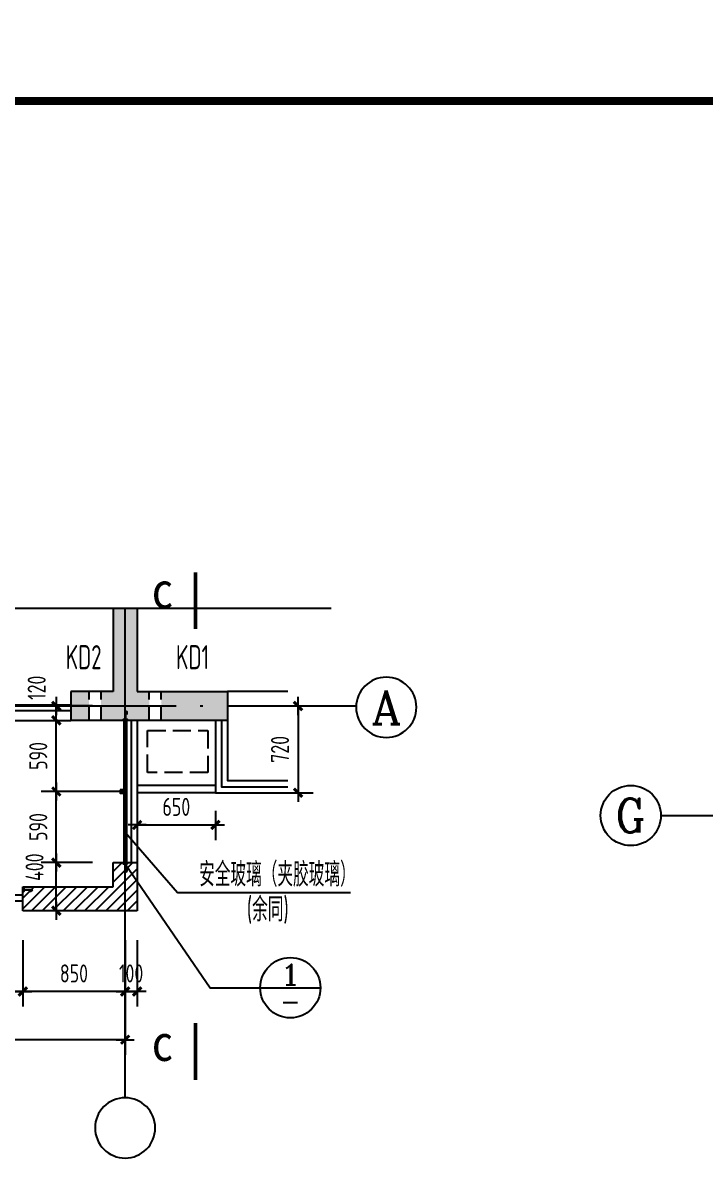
# Model space of a CAD drawing. Extents: x -726032 to 135930, y -151624 to 587044.
# Drawn here: x -119241 to -107909, y 367370 to 386256 of the extents above; entities that cross this region are included whole.
import ezdxf
from ezdxf.enums import TextEntityAlignment as Align

# ---------------------------------------------------------------- set-up
doc = ezdxf.new("R2010")
doc.units = 0
doc.header["$LTSCALE"] = 1000
doc.header["$MEASUREMENT"] = 0
doc.linetypes.add('DASH', pattern=[0.35, 0.25, -0.1])
doc.linetypes.add('DOTE', pattern=[2.42, 2, -0.2, 0.02, -0.2])
doc.layers.get('0').update_dxf_attribs({"linetype": 'CONTINUOUS'})
doc.layers.get('DEFPOINTS').update_dxf_attribs({"color": 1, "linetype": 'CONTINUOUS'})
for name, color, linetype in [('AXIS', 245, 'CONTINUOUS'), ('AXIS_TEXT', 7, 'CONTINUOUS'), ('DOTE', 8, 'DOTE'), ('GROUND', 45, 'CONTINUOUS'), ('PUB_DIM', 245, 'CONTINUOUS'), ('PUB_TEXT', 142, 'CONTINUOUS'), ('PUB_TITLE', 1, 'CONTINUOUS'), ('WALL', 255, 'CONTINUOUS'), ('WINDOW', 155, 'CONTINUOUS'), ('填充', 207, 'CONTINUOUS'), ('引线', 213, 'CONTINUOUS'), ('排水', 245, 'CONTINUOUS'), ('栏杆', 126, 'CONTINUOUS'), ('看线', 86, 'CONTINUOUS'), ('空调', 245, 'CONTINUOUS'), ('辅助线', 246, 'CONTINUOUS')]:
    doc.layers.add(name, color=color, linetype=linetype)
doc.styles.add('-宋体', font='SimSun.ttf', dxfattribs={"width": 0.8})
doc.styles.add('_HZTXT', font='isocp.shx', dxfattribs={"width": 0.8, "bigfont": 'hztxt.shx'})
doc.styles.add('COMP', font='COMPLEX', dxfattribs={"bigfont": 'hztxt'})
doc.styles.add('COMPLEX', font='COMPLEX')
doc.styles.add('DIM_FONT', font='isocp.shx', dxfattribs={"width": 0.8})
doc.dimstyles.new('DIMA20', dxfattribs={"dimscale": 0.2, "dimtxt": 300, "dimasz": 1, "dimexe": 250, "dimexo": 300, "dimgap": 150, "dimtad": 1, "dimdec": 0, "dimzin": 0, "dimdsep": 46, "dimtxsty": 'DIM_FONT', "dimblk": '_DIMX', "dimcen": 0.09, "dimse1": 1, "dimclrt": 142, "dimadec": 0, "dimazin": 0, "dimtfac": 1, "dimtdec": 0, "dimtix": 1, "dimtmove": 2, "dimatfit": 3, "dimldrblk": '_DIMX', "dimfxl": 1, "dimtolj": 1, "dimtzin": 0, "dimarcsym": 0})
doc.dimstyles.new('DIMB20', dxfattribs={"dimscale": 0.2, "dimtxt": 300, "dimasz": 1, "dimexe": 250, "dimexo": 300, "dimgap": 150, "dimtad": 1, "dimdec": 0, "dimzin": 0, "dimdsep": 46, "dimtxsty": 'DIM_FONT', "dimblk": '_DIMX', "dimcen": 0.09, "dimse2": 1, "dimclrt": 142, "dimadec": 0, "dimazin": 0, "dimtfac": 1, "dimtdec": 0, "dimtix": 1, "dimtmove": 2, "dimatfit": 3, "dimldrblk": '_DIMX', "dimfxl": 1, "dimtolj": 1, "dimtzin": 0, "dimarcsym": 0})
doc.dimstyles.new('DIMN20', dxfattribs={"dimscale": 0.2, "dimtxt": 300, "dimasz": 1, "dimexe": 250, "dimexo": 300, "dimgap": 150, "dimtad": 1, "dimdec": 0, "dimzin": 0, "dimdsep": 46, "dimtxsty": 'DIM_FONT', "dimblk": '_DIMX', "dimcen": 0.09, "dimclrt": 142, "dimadec": 0, "dimazin": 0, "dimtfac": 1, "dimtdec": 0, "dimtix": 1, "dimtmove": 2, "dimatfit": 3, "dimldrblk": '_DIMX', "dimfxl": 1, "dimtolj": 1, "dimtzin": 0, "dimarcsym": 0})

# ---------------------------------------------------------------- blocks, each defined once
blk = doc.blocks.new('_DIMX')
blk.add_line((-150, 0), (150, 0))
at = {"const_width": 50}
blk.add_lwpolyline([(-70, -70), (70, 70)], dxfattribs=at)
blk = doc.blocks.new('*D4024')
at = {"color": 0, "linetype": 'ByBlock', "transparency": 16777216}
for p, q in [((76096.7, -150084), (76391.2, -150084)), ((76266.2, -150084.5), (76266.2, -150803.5)), ((76096.7, -150804), (76391.2, -150804))]:
    blk.add_line(p, q, dxfattribs=at)
at = {"layer": 'DEFPOINTS', "color": 0, "linetype": 'ByBlock', "transparency": 16777216}
for p in [(75946.7, -150084), (75946.7, -150804), (76266.2, -150804)]:
    blk.add_point(p, dxfattribs=at)
at = {"color": 0, "linetype": 'ByBlock', "transparency": 16777216, "xscale": 0.5, "yscale": 0.5, "zscale": 0.5}
for p, rotation in [((76266.2, -150084), 90), ((76266.2, -150804), 270)]:
    blk.add_blockref('_DIMX', p, dxfattribs=dict(at, rotation=rotation))
at = {"color": 142, "linetype": 'ByBlock', "transparency": 16777216, "insert": (76116.2, -150444), "char_height": 150, "attachment_point": 5, "rotation": 90, "style": 'DIM_FONT'}
blk.add_mtext('\\A1;720', dxfattribs=at)
blk = doc.blocks.new('_INDEX')
blk.add_line((-0.5, 0), (0.5, 0))
blk.add_circle((0, 0), 0.5)
at = {"style": 'COMP'}
for tag, width, p, p2 in [('1', 2.333333, (-0.17, 0.05), (0.17, 0.05)), ('-', 1.166667, (-0.17, -0.39), (0.17, -0.39))]:
    blk.add_attdef(tag, text='', height=0.34, dxfattribs=dict(at, width=width)).set_placement(p, p2, align=Align.FIT)
blk = doc.blocks.new('*D4025')
at = {"color": 0, "linetype": 'ByBlock', "transparency": 16777216}
for p, q in [((74930.4, -150954), (74930.4, -151196.7)), ((75580.4, -150954), (75580.4, -151196.7)), ((74930.9, -151071.7), (75579.9, -151071.7))]:
    blk.add_line(p, q, dxfattribs=at)
at = {"layer": 'DEFPOINTS', "color": 0, "linetype": 'ByBlock', "transparency": 16777216}
for p in [(74930.4, -150804), (75580.4, -150804), (75580.4, -151071.7)]:
    blk.add_point(p, dxfattribs=at)
at = {"color": 0, "linetype": 'ByBlock', "transparency": 16777216, "xscale": 0.5, "yscale": 0.5, "zscale": 0.5, "rotation": 180}
blk.add_blockref('_DIMX', (74930.4, -151071.7), dxfattribs=at)
at = {"color": 0, "linetype": 'ByBlock', "transparency": 16777216, "xscale": 0.5, "yscale": 0.5, "zscale": 0.5}
blk.add_blockref('_DIMX', (75580.4, -151071.7), dxfattribs=at)
at = {"color": 142, "linetype": 'ByBlock', "transparency": 16777216, "insert": (75255.4, -150921.7), "char_height": 150, "attachment_point": 5, "style": 'DIM_FONT'}
blk.add_mtext('\\A1;650', dxfattribs=at)
blk = doc.blocks.new('*D4016')
at = {"color": 0, "linetype": 'ByBlock', "transparency": 16777216}
for p, q in [((74558.3, -150084), (74134.1, -150084)), ((74259.1, -150083.5), (74259.1, -150083)), ((74259.1, -150204), (74259.1, -150084)), ((74259.1, -150204), (74259.1, -150084)), ((74259.1, -150204.5), (74259.1, -150205))]:
    blk.add_line(p, q, dxfattribs=at)
at = {"layer": 'DEFPOINTS', "color": 0, "linetype": 'ByBlock', "transparency": 16777216}
for p in [(74259.1, -150084), (74708.3, -150084), (74708.3, -150204)]:
    blk.add_point(p, dxfattribs=at)
at = {"color": 0, "linetype": 'ByBlock', "transparency": 16777216, "xscale": 0.5, "yscale": 0.5, "zscale": 0.5}
for p, rotation in [((74259.1, -150084), 270), ((74259.1, -150204), 90)]:
    blk.add_blockref('_DIMX', p, dxfattribs=dict(at, rotation=rotation))
at = {"color": 142, "linetype": 'ByBlock', "transparency": 16777216, "insert": (74096, -149932.7), "char_height": 150, "attachment_point": 5, "rotation": 90, "style": 'DIM_FONT'}
blk.add_mtext('\\A1;120', dxfattribs=at)
blk = doc.blocks.new('A$C798A3361')
at = {"layer": '栏杆'}
h = blk.add_hatch(dxfattribs=at)
h.set_pattern_fill('ANSI32', color=256, scale=25, angle=90, style=0)
h.set_pattern_definition([(225, (-63980.5715, 151772.9815), (-6.6291261, 6.6291261), []), (225, (-63980.5715, 151768.562), (-6.6291261, 6.6291261), [])])
h.paths.add_polyline_path([(0, 10), (0, 0), (32.9, 0), (32.9, 10)])
for p, q in [((0, 0, -9600), (0, 10, -9600)), ((1.6, 49.5, -9600), (1.6, 70, -9600)), ((4.1, 49.5, -9600), (4.1, 70, -9600)), ((13, 4.6, -9600), (13, 70, -9600)), ((15.5, 4.6, -9600), (15.5, 70, -9600)), ((32.9, 0, -9600), (32.9, 10, -9600))]:
    blk.add_line(p, q, dxfattribs=at)
at = {"layer": '栏杆', "elevation": -9600}
blk.add_lwpolyline([(0, 0), (32.9, 0), (32.9, 10), (0, 10)], close=True, dxfattribs=at)
at = {"layer": '栏杆'}
for radius in [6.95, 4.45]:
    blk.add_arc((8.5, 70, -9600), radius, 0, 180, dxfattribs=at)
blk = doc.blocks.new('_AXISO')
blk.add_circle((0, 0), 0.5)
at = {"layer": 'AXIS_TEXT', "style": 'COMPLEX', "width": 1.041667}
blk.add_attdef('A', text='', height=0.56, dxfattribs=at).set_placement((-0.25, -0.28), (0.25, -0.28), align=Align.FIT)
blk = doc.blocks.new('*D4019')
at = {"color": 0, "linetype": 'ByBlock', "transparency": 16777216}
for p, q in [((73980.4, -152026.9), (73980.4, -152579.3)), ((73979.9, -152454.3), (73180.9, -152454.3))]:
    blk.add_line(p, q, dxfattribs=at)
at = {"layer": 'DEFPOINTS', "color": 0, "linetype": 'ByBlock', "transparency": 16777216}
for p in [(73180.4, -151876.9), (73980.4, -151876.9), (73180.4, -152454.3)]:
    blk.add_point(p, dxfattribs=at)
at = {"color": 0, "linetype": 'ByBlock', "transparency": 16777216, "xscale": 0.5, "yscale": 0.5, "zscale": 0.5, "rotation": 180}
blk.add_blockref('_DIMX', (73180.4, -152454.3), dxfattribs=at)
at = {"color": 0, "linetype": 'ByBlock', "transparency": 16777216, "xscale": 0.5, "yscale": 0.5, "zscale": 0.5}
blk.add_blockref('_DIMX', (73980.4, -152454.3), dxfattribs=at)
at = {"color": 142, "linetype": 'ByBlock', "transparency": 16777216, "insert": (73580.4, -152304.3), "char_height": 150, "attachment_point": 5, "style": 'DIM_FONT'}
blk.add_mtext('\\A1;800', dxfattribs=at)
blk = doc.blocks.new('*D4021')
at = {"color": 0, "linetype": 'ByBlock', "transparency": 16777216}
for p, q in [((74830.4, -152426.9), (74830.4, -152979.3)), ((74829.9, -152854.3), (71230.9, -152854.3))]:
    blk.add_line(p, q, dxfattribs=at)
at = {"layer": 'DEFPOINTS', "color": 0, "linetype": 'ByBlock', "transparency": 16777216}
for p in [(71230.4, -152276.9), (74830.4, -152276.9), (71230.4, -152854.3)]:
    blk.add_point(p, dxfattribs=at)
at = {"color": 0, "linetype": 'ByBlock', "transparency": 16777216, "xscale": 0.5, "yscale": 0.5, "zscale": 0.5, "rotation": 180}
blk.add_blockref('_DIMX', (71230.4, -152854.3), dxfattribs=at)
at = {"color": 0, "linetype": 'ByBlock', "transparency": 16777216, "xscale": 0.5, "yscale": 0.5, "zscale": 0.5}
blk.add_blockref('_DIMX', (74830.4, -152854.3), dxfattribs=at)
at = {"color": 142, "linetype": 'ByBlock', "transparency": 16777216, "insert": (73030.4, -152704.3), "char_height": 150, "attachment_point": 5, "style": 'DIM_FONT'}
blk.add_mtext('\\A1;3600', dxfattribs=at)
blk = doc.blocks.new('*D4018')
at = {"color": 0, "linetype": 'ByBlock', "transparency": 16777216}
for p, q in [((74830.4, -152026.9), (74830.4, -152579.3)), ((74930.4, -152026.9), (74930.4, -152579.3)), ((74829.9, -152454.3), (74829.4, -152454.3)), ((74930.4, -152454.3), (74830.4, -152454.3)), ((74930.9, -152454.3), (74931.4, -152454.3))]:
    blk.add_line(p, q, dxfattribs=at)
at = {"layer": 'DEFPOINTS', "color": 0, "linetype": 'ByBlock', "transparency": 16777216}
for p in [(74830.4, -151876.9), (74930.4, -151876.9), (74830.4, -152454.3)]:
    blk.add_point(p, dxfattribs=at)
at = {"color": 0, "linetype": 'ByBlock', "transparency": 16777216, "xscale": 0.5, "yscale": 0.5, "zscale": 0.5}
blk.add_blockref('_DIMX', (74830.4, -152454.3), dxfattribs=at)
at = {"color": 0, "linetype": 'ByBlock', "transparency": 16777216, "xscale": 0.5, "yscale": 0.5, "zscale": 0.5, "rotation": 180}
blk.add_blockref('_DIMX', (74930.4, -152454.3), dxfattribs=at)
at = {"color": 142, "linetype": 'ByBlock', "transparency": 16777216, "insert": (74880.4, -152304.3), "char_height": 150, "attachment_point": 5, "style": 'DIM_FONT'}
blk.add_mtext('\\A1;100', dxfattribs=at)
blk = doc.blocks.new('*D4017')
at = {"color": 0, "linetype": 'ByBlock', "transparency": 16777216}
for p, q in [((74558.3, -150794.1), (74134.1, -150794.1)), ((74259.1, -151383.7), (74259.1, -150794.6)), ((74558.3, -151384.2), (74134.1, -151384.2))]:
    blk.add_line(p, q, dxfattribs=at)
at = {"layer": 'DEFPOINTS', "color": 0, "linetype": 'ByBlock', "transparency": 16777216}
for p in [(74259.1, -150794.1), (74708.3, -150794.1), (74708.3, -151384.2)]:
    blk.add_point(p, dxfattribs=at)
at = {"color": 0, "linetype": 'ByBlock', "transparency": 16777216, "xscale": 0.5, "yscale": 0.5, "zscale": 0.5}
for p, rotation in [((74259.1, -150794.1), 90), ((74259.1, -151384.2), 270)]:
    blk.add_blockref('_DIMX', p, dxfattribs=dict(at, rotation=rotation))
at = {"color": 142, "linetype": 'ByBlock', "transparency": 16777216, "insert": (74109.1, -151089.1), "char_height": 150, "attachment_point": 5, "rotation": 90, "style": 'DIM_FONT'}
blk.add_mtext('\\A1;590', dxfattribs=at)
blk = doc.blocks.new('*D4015')
at = {"color": 0, "linetype": 'ByBlock', "transparency": 16777216}
for p, q in [((74259.1, -150793.6), (74259.1, -150204.5)), ((74558.3, -150794.1), (74134.1, -150794.1))]:
    blk.add_line(p, q, dxfattribs=at)
at = {"layer": 'DEFPOINTS', "color": 0, "linetype": 'ByBlock', "transparency": 16777216}
for p in [(74259.1, -150204), (74708.3, -150204), (74708.3, -150794.1)]:
    blk.add_point(p, dxfattribs=at)
at = {"color": 0, "linetype": 'ByBlock', "transparency": 16777216, "xscale": 0.5, "yscale": 0.5, "zscale": 0.5}
for p, rotation in [((74259.1, -150204), 90), ((74259.1, -150794.1), 270)]:
    blk.add_blockref('_DIMX', p, dxfattribs=dict(at, rotation=rotation))
at = {"color": 142, "linetype": 'ByBlock', "transparency": 16777216, "insert": (74109.1, -150499), "char_height": 150, "attachment_point": 5, "rotation": 90, "style": 'DIM_FONT'}
blk.add_mtext('\\A1;590', dxfattribs=at)
blk = doc.blocks.new('*D4014')
at = {"color": 0, "linetype": 'ByBlock', "transparency": 16777216}
for p, q in [((74558.3, -151384.2), (74134.1, -151384.2)), ((74259.1, -151783.7), (74259.1, -151384.7)), ((74558.3, -151784.2), (74134.1, -151784.2))]:
    blk.add_line(p, q, dxfattribs=at)
at = {"layer": 'DEFPOINTS', "color": 0, "linetype": 'ByBlock', "transparency": 16777216}
for p in [(74259.1, -151384.2), (74708.3, -151384.2), (74708.3, -151784.2)]:
    blk.add_point(p, dxfattribs=at)
at = {"color": 0, "linetype": 'ByBlock', "transparency": 16777216, "xscale": 0.5, "yscale": 0.5, "zscale": 0.5}
for p, rotation in [((74259.1, -151384.2), 90), ((74259.1, -151784.2), 270)]:
    blk.add_blockref('_DIMX', p, dxfattribs=dict(at, rotation=rotation))
at = {"color": 142, "linetype": 'ByBlock', "transparency": 16777216, "insert": (74078.3, -151422.5), "char_height": 150, "attachment_point": 5, "rotation": 90, "style": 'DIM_FONT'}
blk.add_mtext('\\A1;400', dxfattribs=at)
blk = doc.blocks.new('*D4013')
at = {"color": 0, "linetype": 'ByBlock', "transparency": 16777216}
for p, q in [((73980.4, -152026.9), (73980.4, -152579.3)), ((74830.4, -152026.9), (74830.4, -152579.3)), ((74829.9, -152454.3), (73980.9, -152454.3))]:
    blk.add_line(p, q, dxfattribs=at)
at = {"layer": 'DEFPOINTS', "color": 0, "linetype": 'ByBlock', "transparency": 16777216}
for p in [(73980.4, -151876.9), (74830.4, -151876.9), (73980.4, -152454.3)]:
    blk.add_point(p, dxfattribs=at)
at = {"color": 0, "linetype": 'ByBlock', "transparency": 16777216, "xscale": 0.5, "yscale": 0.5, "zscale": 0.5, "rotation": 180}
blk.add_blockref('_DIMX', (73980.4, -152454.3), dxfattribs=at)
at = {"color": 0, "linetype": 'ByBlock', "transparency": 16777216, "xscale": 0.5, "yscale": 0.5, "zscale": 0.5}
blk.add_blockref('_DIMX', (74830.4, -152454.3), dxfattribs=at)
at = {"color": 142, "linetype": 'ByBlock', "transparency": 16777216, "insert": (74405.4, -152304.3), "char_height": 150, "attachment_point": 5, "style": 'DIM_FONT'}
blk.add_mtext('\\A1;850', dxfattribs=at)
blk = doc.blocks.new('A$C28854053')
at = {"layer": 'DOTE'}
blk.add_line((500, 2666.1), (5446.7, 2666.1), dxfattribs=at)
at = {"layer": 'AXIS', "color": 146, "xscale": 500, "yscale": 500, "zscale": 500}
blk.add_blockref('_AXISO', (250, 2666.1), dxfattribs=at).add_auto_attribs({'A': 'G'})
blk = doc.blocks.new('A$C3F903CA2')
at = {"layer": '填充'}
h = blk.add_hatch(dxfattribs=at)
h.set_pattern_fill('AN31C', color=256, scale=300, style=0)
h.set_pattern_definition([(45, (-92048.633, 219193.89), (-42.426407, 42.426407), []), (50, (-92048.63, 219193.9), (215.17805, -18.82564), [22.5, -247.5]), (355, (-92048.63, 219193.9), (-41.6254, 225.65764), [18, -198]), (100.4514, (-92030.7, 219192.32), (173.55281, 206.83186), [19.12206, -210.34263]), (46.1842, (-92048.63, 219253.9), (320.1723, -49.6557), [33.75, -371.25]), (96.6356, (-92021.95, 219249.75), (280.3988, 292.23536), [28.6831, -315.5139]), (351.1842, (-92048.63, 219253.9), (280.3986, 292.2356), [27, -297]), (21, (-92018.63, 219238.9), (179.07212, -120.78567), [22.5, -247.5]), (326, (-92018.63, 219238.9), (72.9946, 217.54501), [18, -198]), (71.4514, (-92003.71, 219228.83), (252.06679, 96.75915), [19.12206, -210.34263]), (37.5, (-92048.63, 219193.89), (3.647957, 99.868156), [0, -195.6, 0, -201, 0, -198.75]), (7.5, (-92048.63, 219193.89), (78.92086, 118.323514), [0, -114.6, 0, -191.1, 0, -75.75]), (327.5, (-92115.53, 219193.89), (160.14673, -6.766462), [0, -75, 0, -234, 0, -310.5]), (317.5, (-92145.53, 219193.89), (174.95585, 30.031495), [0, -97.5, 0, -155.4, 0, -220.5])])
h.paths.add_polyline_path([(1836, 4156), (1836, 4396), (1286, 4396), (1286, 4156)])
h.paths.add_polyline_path([(2236, 4396), (2236, 5089.1), (2036, 5089.1), (2036, 4396), (1936, 4396), (1936, 4156), (2336, 4156), (2336, 4396)])
h.paths.add_polyline_path([(2131, 4166), (2133.5, 4166), (2133.5, 4226, 0.000001), (2133.5, 4226, 0.222479), (2131, 4231.3)], flags=16)
h.paths.add_polyline_path([(2436, 4156), (2586, 4156), (2586, 4396), (2436, 4396)])
h.paths.add_polyline_path([(5286, 4396), (5286, 4156), (5836, 4156), (6186, 4156), (6186, 4396), (5836, 4396), (5836, 5089.1), (5636, 5089.1), (5636, 4396)])
h.paths.add_polyline_path([(8886, 4156), (9036, 4156), (9036, 4396), (8886, 4396)])
h.paths.add_polyline_path([(9338.5, 4226, -0.636018), (9349.9, 4231.3), (9349.9, 4226, 1.000006), (9341, 4226), (9341, 4166), (9354, 4166), (9354, 4156), (9536, 4156), (9536, 4396), (9436, 4396), (9436, 5089.1), (9236, 5089.1), (9236, 4396), (9136, 4396), (9136, 4156), (9321.1, 4156), (9321.1, 4166), (9338.5, 4166)])
h.paths.add_polyline_path([(10186, 4156), (10186, 4396), (9636, 4396), (9636, 4156)])
h = blk.add_hatch(dxfattribs=at)
h.set_pattern_fill('ANSI31', color=256, scale=500, style=0)
h.set_pattern_definition([(45, (-92048.633, 219193.89), (-44.194174, 44.194174), [])])
h.paths.add_polyline_path([(9436, 2975.8), (9353, 2975.8), (9353, 2965.8), (9340, 2965.8), (9340, 2905.8, 1.000006), (9348.9, 2905.8, -1.000006), (9340, 2905.8), (9340, 2965.8), (9337.5, 2965.8), (9337.5, 2905.8, 0.000001), (9337.5, 2905.8, 1.000007), (9351.4, 2905.8, -1.00001), (9337.5, 2905.8), (9337.5, 2965.8), (9320.1, 2965.8), (9320.1, 2975.8), (9236, 2975.8), (9236, 2775.8), (8486, 2775.8), (8486, 2769.6), (8496, 2769.6), (8496, 2736.7), (8486, 2736.7), (8486, 2575.8), (9436, 2575.8)])
at = {"layer": 'DOTE'}
for p, q in [((9336, 1023.2), (9336, 5089.1)), ((500, 4276), (11254.2, 4276)), ((9326, 3565.9), (8855.8, 3565.9))]:
    blk.add_line(p, q, dxfattribs=at)
at = {"layer": 'GROUND'}
blk.add_line((6186, 4156), (8886, 4156), dxfattribs=at)
at = {"layer": 'PUB_TEXT', "const_width": 30, "elevation": 1920}
for points in [[(9919.6, 4915), (9919.6, 5386.4)], [(9919.6, 1643), (9919.6, 1171.6)]]:
    blk.add_lwpolyline(points, dxfattribs=at)
at = {"layer": 'WALL'}
for p, q in [((9236, 5089.1), (9236, 4396)), ((9436, 5089.1), (9436, 4396)), ((9236, 4396), (8886, 4396)), ((8886, 4396), (8886, 4156)), ((9436, 4396), (10186, 4396)), ((10186, 4396), (10186, 4156)), ((10186, 4156), (8886, 4156))]:
    blk.add_line(p, q, dxfattribs=at)
at = {"layer": 'WALL', "color": 255}
for p, q in [((9236, 2775.8), (9236, 2975.8)), ((9436, 2975.8), (9436, 2575.8)), ((8486, 2775.8), (9236, 2775.8)), ((8486, 2575.8), (8486, 2775.8)), ((9436, 2575.8), (8486, 2575.8))]:
    blk.add_line(p, q, dxfattribs=at)
at = {"layer": 'WALL', "color": 0}
blk.add_line((9236, 2975.8), (9436, 2975.8), dxfattribs=at)
at = {"layer": 'WINDOW'}
for p, q in [((10687.5, 4396), (10186, 4396)), ((9326, 4156), (9326, 2975.8)), ((9333.5, 4156), (9333.5, 2975.8)), ((9341, 4156), (9341, 2975.8)), ((9348.5, 4156), (9348.5, 2975.8))]:
    blk.add_line(p, q, dxfattribs=at)
for points in [[(8886, 4235.1), (8185.6, 4235.1), (8185.6, 4285.1), (8886, 4285.1)], [(10086, 4156), (10086, 3556), (10687.5, 3556)], [(10136, 4156), (10136, 3606), (10687.5, 3606)], [(10186, 4156), (10186, 3656), (10687.5, 3656)]]:
    blk.add_lwpolyline(points, dxfattribs=at)
at = {"layer": '引线'}
for points in [[(9336, 3229.6), (9770.5, 2726.9), (11207.8, 2726.9)], [(9336.5, 2965.8), (10041.4, 1936.8), (10837.3, 1936.8)]]:
    blk.add_lwpolyline(points, dxfattribs=at)
at = {"layer": '栏杆'}
for points in [[(9296, 3580.9), (9296, 3550.9), (9326, 3550.9), (9326, 3580.9)], [(9301, 3575.9), (9301, 3555.9), (9321, 3555.9), (9321, 3575.9)]]:
    blk.add_lwpolyline(points, close=True, dxfattribs=at)
at = {"layer": '看线'}
for p, q in [((9386, 4156), (9386, 2975.8)), ((10086, 3616), (9436, 3616)), ((10086, 3556), (9436, 3556)), ((8486, 2706), (5836, 2706))]:
    blk.add_line(p, q, dxfattribs=at)
for points in [[(9436, 4156), (9436, 2975.8)], [(8486, 2656), (5836, 2656)]]:
    blk.add_lwpolyline(points, dxfattribs=at)
at = {"layer": '空调', "linetype": 'DASH', "ltscale": 0.5}
for p, q in [((9036, 4156), (9036, 4396)), ((9136, 4156), (9136, 4396)), ((9536, 4156), (9536, 4396)), ((9636, 4156), (9636, 4396))]:
    blk.add_line(p, q, dxfattribs=at)
at = {"layer": '空调', "linetype": 'DASH', "ltscale": 0.6}
blk.add_lwpolyline([(10022.8, 3723.3), (9522.6, 3723.3), (9522.6, 4073.3), (10022.8, 4073.3)], close=True, dxfattribs=at)
at = {"layer": '辅助线'}
blk.add_line((2036, 5089.1), (11047.8, 5089.1), dxfattribs=at)
at = {"layer": 'AXIS', "color": 146}
ref = blk.add_blockref('_AXISO', (11504, 4264.7), dxfattribs=dict(at, xscale=-500, yscale=500, zscale=500))
ref.add_attrib('A', 'A', dxfattribs={"layer": 'AXIS_TEXT', "height": 280, "style": 'COMPLEX', "width": 1.041667}).set_placement((11379, 4124.7), (11629, 4124.7), align=Align.FIT)
at = {"layer": 'AXIS', "color": 146, "xscale": -500, "yscale": 500, "zscale": 500}
blk.add_blockref('_AXISO', (9336, 773.2), dxfattribs=at)
at = {"layer": '填充', "xscale": -1}
blk.add_blockref('A$C798A3361', (9354, 4156, 9600), dxfattribs=at)
at = {"layer": '填充', "rotation": 180}
blk.add_blockref('A$C798A3361', (9353, 2975.8, 9600), dxfattribs=at)
at = {"layer": '填充', "xscale": -1, "rotation": 270}
blk.add_blockref('A$C798A3361', (8486, 2736.7, 9600), dxfattribs=at)
at = {"layer": '引线', "xscale": 500, "yscale": 500, "zscale": 500}
blk.add_blockref('_INDEX', (10707.4, 1936.8), dxfattribs=at).add_auto_attribs({'1': '1', '-': '-'})
at = {"layer": 'PUB_TEXT', "style": '-宋体', "width": 0.9}
blk.add_text('c', height=300, dxfattribs=at).set_placement((9554.7, 5086.3, 1920))
blk.add_text('c', height=300, rotation=360, dxfattribs=at).set_placement((9554.7, 1329.4, 1920))
at = {"layer": '引线', "style": '_HZTXT', "width": 0.65}
for s, p in [('安全玻璃（夹胶玻璃）', (9950.2, 2777.5, -4800)), ('(余同)', (10346.6, 2487.6, 4800))]:
    blk.add_text(s, height=200, dxfattribs=at).set_placement(p)
at = {"layer": '空调', "linetype": 'DASH', "ltscale": 0.5, "style": '_HZTXT', "width": 0.7}
for s, p in [('KD2', (8842.2, 4581.2)), ('KD1', (9758.1, 4581.2))]:
    blk.add_text(s, height=200, dxfattribs=at).set_placement(p)
at = {"layer": 'PUB_DIM'}
for base, p1, p2, dimstyle, picture, middle in [((8764.8, 4276), (9213.9, 4156), (9213.9, 4276), 'DIMA20', '*D4016', (8601.6, 4427.3)), ((8764.8, 2975.8), (9213.9, 2575.8), (9213.9, 2975.8), 'DIMN20', '*D4014', (8583.9, 2937.4))]:
    dim = blk.add_linear_dim(base=base, p1=p1, p2=p2, angle=270, dimstyle=dimstyle, override={"dimscale": 0.5, "dimblk1": '_DIMX', "dimblk2": '_DIMX', "dimsah": 1}, dxfattribs=at)
    dim.commit()
    dim.dimension.update_dxf_attribs({"geometry": picture, "text_midpoint": middle, "dimtype": 128, "insert": (-65494.4, 154360)})
for base, p1, p2, angle, dimstyle, picture, middle in [((10771.8, 3556), (10452.3, 4276), (10452.3, 3556), 90, 'DIMN20', '*D4024', (10621.8, 3916)), ((8764.8, 4156), (9213.9, 3565.9), (9213.9, 4156), 270, 'DIMB20', '*D4015', (8614.8, 3860.9)), ((8764.8, 3565.9), (9213.9, 2975.8), (9213.9, 3565.9), 270, 'DIMN20', '*D4017', (8614.8, 3270.8))]:
    dim = blk.add_linear_dim(base=base, p1=p1, p2=p2, angle=angle, dimstyle=dimstyle, override={"dimscale": 0.5, "dimblk1": '_DIMX', "dimblk2": '_DIMX', "dimsah": 1}, dxfattribs=at)
    dim.commit()
    dim.dimension.update_dxf_attribs({"geometry": picture, "text_midpoint": middle, "insert": (-65494.4, 154360)})
for base, p1, p2, dimstyle, picture, middle in [((10086, 3288.3), (9436, 3556), (10086, 3556), 'DIMN20', '*D4025', (9761, 3438.3)), ((7686, 1905.7), (8486, 2483), (7686, 2483), 'DIMB20', '*D4019', (8086, 2055.7)), ((8486, 1905.7), (9336, 2483), (8486, 2483), 'DIMN20', '*D4013', (8911, 2055.7)), ((9336, 1905.7), (9436, 2483), (9336, 2483), 'DIMN20', '*D4018', (9386, 2055.7)), ((5736, 1505.7), (9336, 2083), (5736, 2083), 'DIMB20', '*D4021', (7536, 1655.7))]:
    dim = blk.add_linear_dim(base=base, p1=p1, p2=p2, dimstyle=dimstyle, override={"dimscale": 0.5, "dimblk1": '_DIMX', "dimblk2": '_DIMX', "dimsah": 1}, dxfattribs=at)
    dim.commit()
    dim.dimension.update_dxf_attribs({"geometry": picture, "text_midpoint": middle, "insert": (-65494.4, 154360)})

msp = doc.modelspace()

# ---------------------------------------------------------------- linework, layer by layer
at = {"layer": 'PUB_TITLE'}
for points, const_width in [([(-149841.3, 331655.6), (-53251.3, 331655.6), (-53251.3, 386255.6), (-149841.3, 386255.6)], 0.234), ([(-147241.3, 332955.6), (-54551.3, 332955.6), (-54551.3, 384955.6), (-147241.3, 384955.6)], 130)]:
    msp.add_lwpolyline(points, close=True, dxfattribs=dict(at, const_width=const_width))

# ---------------------------------------------------------------- block references
at = {"xscale": 2, "yscale": 2, "zscale": 2}
msp.add_blockref('A$C28854053', (-109645.4, 367761, 3840), dxfattribs=at)
at = {"layer": '排水', "xscale": 2, "yscale": 2, "zscale": 2}
msp.add_blockref('A$C3F903CA2', (-136212.8, 366360.1, 3840), dxfattribs=at)

doc.saveas('drawing.dxf')
